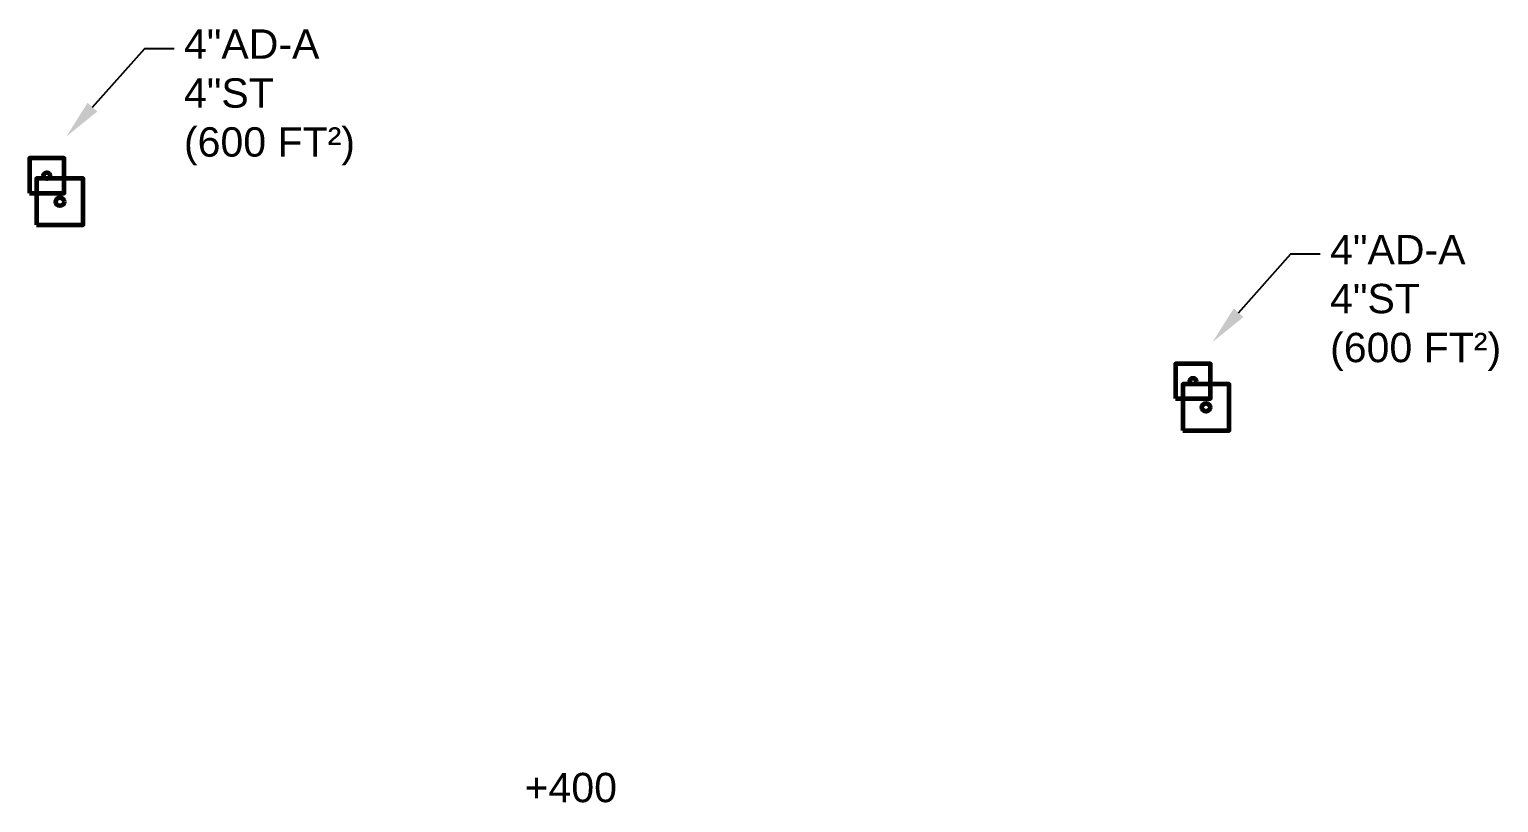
# Model space of a CAD drawing. Extents: x -3637 to 1666, y -2593 to 1817.
# Drawn here: x -1527.3 to -1077.4, y 1030.6 to 1267.6 of the extents above; entities that cross this region are included whole.
import ezdxf

# ---------------------------------------------------------------- set-up
doc = ezdxf.new("R2010")
doc.units = 0
doc.header["$LTSCALE"] = 36
doc.header["$MEASUREMENT"] = 0
doc.layers.add('G-ANNO-TEXT', color=70, linetype='Continuous')
for name, color, linetype, lineweight in [('P-STRM-N', 2, 'Continuous', 60), ('P-STRM-N @ 128', 2, 'Continuous', 60), ('P-STRM-N @ 96', 2, 'Continuous', 60)]:
    doc.layers.add(name, color=color, linetype=linetype, lineweight=lineweight)
doc.styles.add('Arial', font='arial.ttf')

# ---------------------------------------------------------------- blocks, each defined once
blk = doc.blocks.new('*U17')
at = {"linetype": 'Continuous'}
blk.add_lwpolyline([(-0.0556, -0.0556), (0.0556, -0.0556), (0.0556, 0.0556), (-0.0556, 0.0556)], close=True, dxfattribs=at)
at = {"color": 7, "linetype": 'Continuous'}
blk.add_circle((0, 0), 0.01, dxfattribs=at)
blk = doc.blocks.new('*U1149')
at = {"layer": 'P-STRM-N @ 128', "xscale": 128, "yscale": 128, "zscale": 128}
blk.add_blockref('*U17', (-1167, 1151.74), dxfattribs=at)
at = {"layer": 'P-STRM-N @ 96', "xscale": 96, "yscale": 96, "zscale": 96}
blk.add_blockref('*U17', (-1171, 1159.74), dxfattribs=at)
blk = doc.blocks.new('*U1197')
at = {"layer": 'P-STRM-N @ 128', "xscale": 128, "yscale": 128, "zscale": 128}
blk.add_blockref('*U17', (-1518, 1214.74), dxfattribs=at)
at = {"layer": 'P-STRM-N @ 96', "xscale": 96, "yscale": 96, "zscale": 96}
blk.add_blockref('*U17', (-1522, 1222.74), dxfattribs=at)

msp = doc.modelspace()

# ---------------------------------------------------------------- linework, layer by layer
at = {"layer": 'G-ANNO-TEXT'}
for points in [[(-1508.03, 1243.71), (-1492, 1261.74), (-1483, 1261.74)], [(-1157.03, 1180.71), (-1141, 1198.74), (-1132, 1198.74)]]:
    msp.add_lwpolyline(points, dxfattribs=at)
for points in [[(-1506.53, 1242.38), (-1516, 1234.74), (-1509.52, 1245.04)], [(-1155.53, 1179.38), (-1165, 1171.74), (-1158.52, 1182.04)]]:
    msp.add_solid(points, dxfattribs=at)

# ---------------------------------------------------------------- block references
at = {"layer": 'P-STRM-N'}
for name in ['*U1197', '*U1149']:
    msp.add_blockref(name, (0, 0), dxfattribs=at)

# ---------------------------------------------------------------- texts
at = {"layer": 'DEFPOINTS', "style": 'Arial'}
msp.add_text('+400', height=9, dxfattribs=at).set_placement((-1375.7, 1030.71))
at = {"layer": 'G-ANNO-TEXT', "char_height": 9, "attachment_point": 1, "style": 'Arial'}
for insert in [(-1480, 1267.57), (-1129, 1204.57)]:
    msp.add_mtext('4"AD-A\\P4"ST\\P(600 FT²)', dxfattribs=dict(at, insert=insert))

doc.saveas('drawing.dxf')
